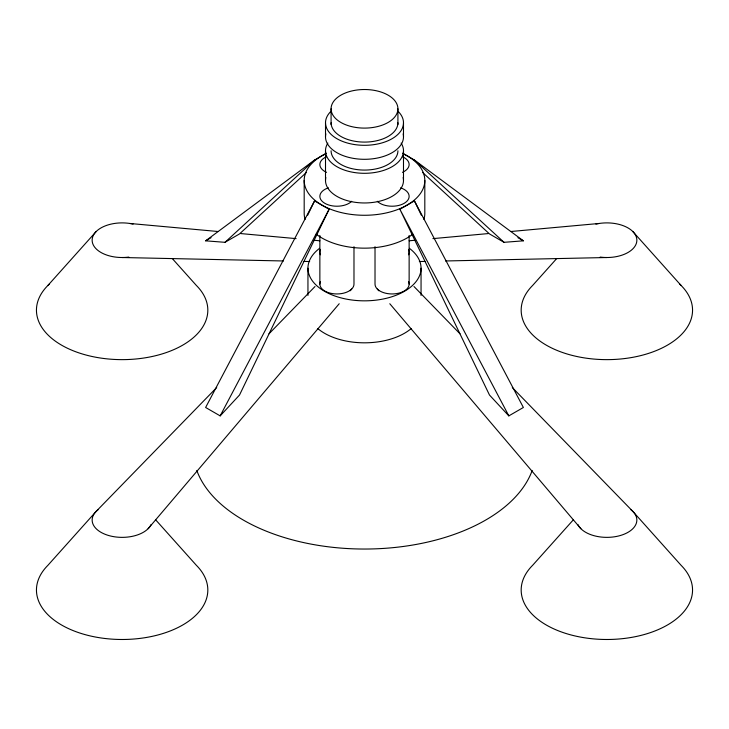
<?xml version="1.0" encoding="UTF-8"?>
<svg xmlns="http://www.w3.org/2000/svg" width="729" height="729" viewBox="0 0 729 729"><rect width="100%" height="100%" fill="white"/><g stroke="black" fill="none" stroke-linecap="round" stroke-linejoin="round"><path stroke-width="1.09" d="M307.684 215.164L314.582 200.876L329.116 209.269L239.513 395.036L220.167 415.876L205.624 407.484L314.582 200.876M220.167 415.876L329.116 209.269M148.115 528.707L339.204 303.738M350.23 290.762L351.697 289.03M47.932 285.431L96.164 231.54M556.774 258.485L532.653 285.431A85.685 49.472 0 0 0 552.546 348.426A85.685 49.472 0 0 0 663.445 347.314A85.685 49.472 0 0 0 679.537 283.955M573.349 519.813L532.653 565.285A85.685 49.472 0 0 0 606.865 639.488A85.685 49.472 0 0 0 681.068 565.285L632.836 511.394L512.305 387.546M216.695 387.546L96.164 511.394L47.932 565.285A85.685 49.472 0 0 0 122.135 639.488A85.685 49.472 0 0 0 196.347 565.285L155.651 519.813M269.028 333.773L315.01 286.515M314.582 160.025L205.624 240.825L224.979 242.32L314.582 160.025L326.392 153.199M306.508 172.39L239.513 233.927L224.979 242.32M205.624 240.825L211.082 237.681M399.884 209.269L414.418 200.876L523.376 407.484L508.833 415.876L489.487 395.036L399.884 209.269L508.833 415.876M409.142 240.789L414.792 240.278M432.889 238.629L488.293 233.572M510.901 231.512L599.101 223.475M422.492 172.39L489.487 233.927L504.021 242.32L523.376 240.825L414.418 160.025L402.608 153.199M419.348 261.529L425.034 261.41M445.483 260.973L606.865 257.519M122.135 257.519L283.517 260.973M303.966 261.41L309.652 261.529M129.899 223.475L218.099 231.512M240.707 233.572L296.111 238.629M314.208 240.278L319.858 240.789M517.918 237.681L523.376 240.825M414.418 160.025L504.021 242.32M413.99 286.515L459.972 333.773M632.836 231.54L681.068 285.431M172.226 258.485L196.347 285.431A85.685 49.472 0 0 1 176.454 348.426A85.685 49.472 0 0 1 65.555 347.314A85.685 49.472 0 0 1 49.463 283.955M377.303 289.03L378.77 290.762M389.796 303.738L580.885 528.707M414.418 200.876L421.316 215.164M424.816 180.446L424.816 213.333A60.316 34.828 0 0 1 423.895 219.383M421.052 268.181L421.052 295.409M409.133 235.476L409.133 284.1M403.492 122.8L403.492 136.788M403.492 150.785L403.492 180.446M397.916 108.803A33.416 19.291 0 0 1 347.788 125.516A33.416 19.291 0 0 1 347.788 92.1A33.416 19.291 0 0 1 397.916 108.803L397.916 124.477M375.016 246.666L375.016 284.1A17.059 9.851 0 0 0 394.298 293.869A17.059 9.851 0 0 0 408.55 281.558M353.984 246.666L353.984 284.1A17.059 9.851 0 0 1 334.702 293.869A17.059 9.851 0 0 1 320.45 281.558M331.084 108.803L331.084 124.477M325.508 122.8L325.508 136.788M325.508 150.785L325.508 180.446M319.867 235.476L319.867 284.1M307.948 268.181L307.948 295.409M304.184 180.446L304.184 213.333A60.316 34.828 0 0 0 305.105 219.383M532.197 470.478A171.379 98.944 0 0 1 364.5 549.037A171.379 98.944 0 0 1 196.803 470.478M411.12 328.651A56.552 32.65 0 0 1 317.88 328.651M128.823 257.082A29.989 17.314 0 0 1 92.228 238.912A29.989 17.314 0 0 1 133.088 224.085M151.103 524.534A29.989 17.314 0 0 1 108.876 535.578A29.989 17.314 0 0 1 98.342 509.516M630.658 509.516A29.989 17.314 0 0 1 620.124 535.578A29.989 17.314 0 0 1 577.897 524.534M595.912 224.085A29.989 17.314 0 0 1 636.772 238.912A29.989 17.314 0 0 1 600.177 257.082M409.37 248.307A56.552 32.65 0 0 1 402.709 292.256A56.552 32.65 0 0 1 326.291 292.256A56.552 32.65 0 0 1 319.63 248.307M320.45 254.813A17.059 9.851 0 0 1 320.45 249.719M408.55 249.719A17.059 9.851 0 0 1 408.55 254.813M412.787 234.2A60.316 34.828 0 0 1 316.213 234.2M403.283 153.773A60.316 34.828 0 0 1 408.368 204.348A60.316 34.828 0 0 1 320.632 204.348A60.316 34.828 0 0 1 325.717 153.773M402.463 156.717A17.059 9.851 0 0 1 402.463 172.345M326.537 172.345A17.059 9.851 0 0 1 326.537 156.717M351.697 201.295A17.059 9.851 0 0 1 324.861 203.336A17.059 9.851 0 0 1 328.396 187.836M400.604 187.836A17.059 9.851 0 0 1 404.139 203.336A17.059 9.851 0 0 1 377.303 201.295M403.164 177.512A38.992 22.517 0 0 1 364.5 202.963A38.992 22.517 0 0 1 325.836 177.512M401.15 143.084A38.992 22.517 0 0 1 364.5 173.302A38.992 22.517 0 0 1 327.85 143.084M397.916 150.785A33.416 19.291 0 0 1 364.5 170.076A33.416 19.291 0 0 1 331.084 150.785M403.164 133.854A38.992 22.517 0 0 1 364.5 159.305A38.992 22.517 0 0 1 325.836 133.854M398.271 111.537A38.992 22.517 0 0 1 364.5 145.308A38.992 22.517 0 0 1 330.729 111.537M397.916 122.8A33.416 19.291 0 0 1 364.5 142.091A33.416 19.291 0 0 1 331.084 122.8"/></g></svg>
